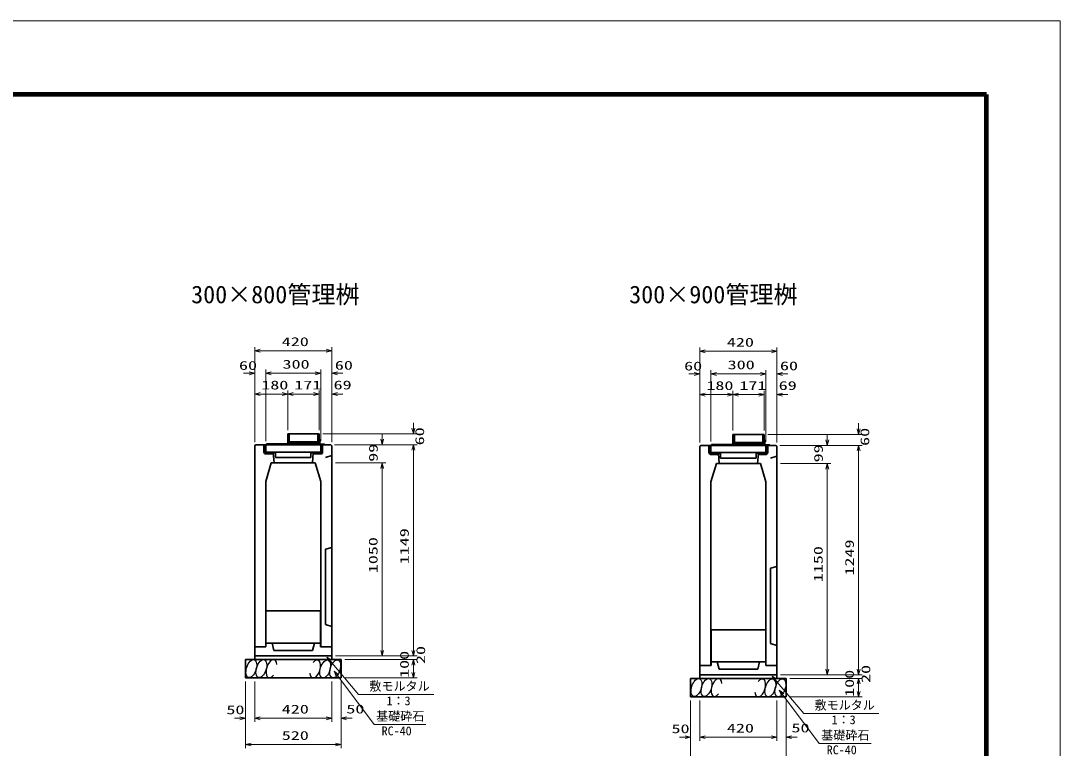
# Model space of a CAD drawing. Units: millimetres on the paper. Extents: x 0 to 842, y 1 to 595.
# Drawn here: x 558.6 to 841.5, y 396.5 to 594.5 of the extents above; entities that cross this region are included whole.
import ezdxf
from ezdxf.enums import TextEntityAlignment as Align

# ---------------------------------------------------------------- set-up
doc = ezdxf.new("R2010")
doc.units = ezdxf.units.MM
for name, color, linetype, lineweight in [('D-STR-DIM（寸法）', 7, 'Continuous', 13), ('D-STR-HTXT(均しCON-旗)', 7, 'Continuous', 13), ('D-STR-HTXT(基礎砕石-旗)', 7, 'Continuous', 13), ('D-STR-STRF(グリ)', 7, 'Continuous', 25), ('D-STR（構造物）', 1, 'Continuous', 35), ('D-TTL-LINE（区切線）', 1, 'Continuous', 35), ('D-TTL（外枠）', 2, 'Continuous', 140)]:
    doc.layers.add(name, color=color, linetype=linetype, lineweight=lineweight)
doc.layers.add('D-STR-TXT(文字)', color=7, linetype='Continuous')
doc.styles.add('ＭＳ ゴシック', font='')
doc.styles.get('ＭＳ ゴシック').set_extended_font_data('MS Gothic')

# ---------------------------------------------------------------- blocks, each defined once
blk = doc.blocks.new('_Open30@@SfigorgFlag@@4')
at = {"color": 7, "linetype": 'Continuous', "lineweight": 13}
for p, q in [((-1, 0.2679), (0, 0)), ((0, 0), (-1, -0.2679)), ((0, 0), (-1, 0))]:
    blk.add_line(p, q, dxfattribs=at)

msp = doc.modelspace()

# ---------------------------------------------------------------- linework, layer by layer
at = {"layer": 'D-STR-DIM（寸法）'}
for p, q in [((622.253, 498.015), (622.253, 505.706)), ((623.753, 504.706), (641.753, 504.706)), ((643.253, 498.015), (643.253, 505.706)), ((743.404, 497.859), (743.404, 505.55)), ((744.904, 504.55), (762.904, 504.55)), ((764.404, 497.859), (764.404, 505.55)), ((620.753, 498.559), (619.253, 498.559)), ((622.253, 487.551), (622.253, 499.559)), ((625.253, 487.796), (625.253, 499.559)), ((625.253, 480.131), (625.253, 499.559)), ((626.753, 498.559), (628.253, 498.559)), ((626.753, 498.559), (638.752, 498.559)), ((638.753, 498.559), (637.253, 498.559)), ((640.252, 480.106), (640.252, 499.559)), ((640.253, 487.796), (640.253, 499.559)), ((643.253, 487.551), (643.253, 499.559)), ((644.753, 498.559), (646.253, 498.559)), ((741.904, 498.403), (740.404, 498.403)), ((743.404, 487.396), (743.404, 499.403)), ((746.404, 487.641), (746.404, 499.403)), ((746.404, 479.975), (746.404, 499.403)), ((747.904, 498.403), (749.404, 498.403)), ((747.904, 498.403), (759.904, 498.403)), ((759.904, 498.403), (758.404, 498.403)), ((761.404, 479.95), (761.404, 499.403)), ((761.404, 487.641), (761.404, 499.403)), ((764.404, 487.396), (764.404, 499.403)), ((765.904, 498.403), (767.404, 498.403)), ((622.253, 479.86), (622.253, 493.906)), ((623.753, 492.906), (629.752, 492.906)), ((631.252, 483.106), (631.252, 493.906)), ((631.252, 483.106), (631.252, 493.906)), ((632.752, 492.906), (638.302, 492.906)), ((638.302, 492.906), (636.802, 492.906)), ((639.802, 483.106), (639.802, 493.906)), ((639.802, 483.106), (639.802, 493.906)), ((643.253, 479.861), (643.253, 493.906)), ((644.753, 492.906), (646.253, 492.906)), ((743.404, 479.705), (743.404, 493.75)), ((744.904, 492.75), (750.904, 492.75)), ((752.404, 482.95), (752.404, 493.75)), ((752.404, 482.95), (752.404, 493.75)), ((753.904, 492.75), (759.454, 492.75)), ((759.454, 492.75), (757.954, 492.75)), ((760.954, 482.95), (760.954, 493.75)), ((760.954, 482.95), (760.954, 493.75)), ((764.404, 479.705), (764.404, 493.75)), ((765.904, 492.75), (767.404, 492.75)), ((665.455, 483.606), (665.455, 485.106)), ((786.607, 483.45), (786.607, 484.95)), ((640.802, 482.106), (666.455, 482.106)), ((656.957, 480.606), (656.957, 482.106)), ((761.954, 481.95), (787.607, 481.95)), ((778.109, 480.45), (778.109, 481.95)), ((644.003, 479.106), (657.957, 479.106)), ((645.003, 479.106), (666.455, 479.106)), ((645.003, 479.106), (666.455, 479.106)), ((765.154, 478.95), (779.109, 478.95)), ((766.154, 478.95), (787.607, 478.95)), ((766.154, 478.95), (787.607, 478.95)), ((665.455, 423.156), (665.455, 477.606)), ((665.455, 477.606), (665.455, 476.106)), ((786.607, 418), (786.607, 477.45)), ((786.607, 477.45), (786.607, 475.95)), ((644.253, 474.156), (657.957, 474.156)), ((644.253, 474.156), (657.957, 474.156)), ((656.957, 423.156), (656.957, 472.656)), ((656.957, 472.656), (656.957, 471.156)), ((765.404, 474), (779.109, 474)), ((765.404, 474), (779.109, 474)), ((778.109, 418), (778.109, 472.5)), ((778.109, 472.5), (778.109, 471)), ((665.455, 423.156), (665.455, 424.656)), ((644.253, 421.656), (666.455, 421.656)), ((644.253, 421.656), (657.957, 421.656)), ((644.253, 421.656), (666.455, 421.656)), ((646.753, 420.656), (666.455, 420.656)), ((646.753, 420.656), (666.455, 420.656)), ((665.455, 417.156), (665.455, 419.156)), ((665.455, 419.156), (665.455, 417.656)), ((786.607, 418), (786.607, 419.5)), ((765.404, 416.5), (787.607, 416.5)), ((765.404, 416.5), (779.109, 416.5)), ((765.404, 416.5), (787.607, 416.5)), ((619.753, 414.656), (619.753, 403.689)), ((619.753, 413.656), (619.753, 396.531)), ((622.253, 414.656), (622.253, 403.689)), ((622.253, 414.656), (622.253, 403.689)), ((643.253, 414.656), (643.253, 403.689)), ((643.253, 413.656), (643.253, 403.689)), ((645.753, 414.656), (645.753, 403.689)), ((645.753, 413.656), (645.753, 396.531)), ((646.753, 415.656), (666.455, 415.656)), ((767.904, 415.5), (787.607, 415.5)), ((767.904, 415.5), (787.607, 415.5)), ((786.607, 412), (786.607, 414)), ((786.607, 414), (786.607, 412.5)), ((767.904, 410.5), (787.607, 410.5)), ((740.904, 409.5), (740.904, 398.533)), ((740.904, 408.5), (740.904, 391.376)), ((743.404, 409.5), (743.404, 398.533)), ((743.404, 409.5), (743.404, 398.533)), ((764.404, 409.5), (764.404, 398.533)), ((764.404, 408.5), (764.404, 398.533)), ((766.904, 409.5), (766.904, 398.533)), ((766.904, 408.5), (766.904, 391.376)), ((618.253, 404.689), (616.753, 404.689)), ((623.753, 404.689), (641.753, 404.689)), ((623.753, 404.689), (625.253, 404.689)), ((641.753, 404.689), (640.253, 404.689)), ((647.253, 404.689), (648.753, 404.689)), ((739.404, 399.533), (737.904, 399.533)), ((744.904, 399.533), (762.904, 399.533)), ((744.904, 399.533), (746.404, 399.533)), ((762.904, 399.533), (761.404, 399.533)), ((768.404, 399.533), (769.904, 399.533)), ((621.253, 397.531), (644.253, 397.531))]:
    msp.add_line(p, q, dxfattribs=at)
at = {"layer": 'D-STR-HTXT(均しCON-旗)'}
for p, q in [((650.537, 411.141), (642.889, 420.181)), ((771.689, 405.986), (764.04, 415.025)), ((670.98, 411.141), (650.537, 411.141)), ((792.131, 405.986), (771.689, 405.986))]:
    msp.add_line(p, q, dxfattribs=at)
at = {"layer": 'D-STR-HTXT(基礎砕石-旗)'}
for p, q in [((654.77, 402.959), (644.767, 416.285)), ((775.922, 397.803), (765.918, 411.129)), ((668.874, 402.959), (654.77, 402.959)), ((790.026, 397.803), (775.922, 397.803))]:
    msp.add_line(p, q, dxfattribs=at)
at = {"layer": 'D-STR-STRF(グリ)'}
for centre, major_axis in [((621.347, 418.179), (0.79, 2.421)), ((624.068, 418.179), (0.79, 2.421)), ((641.457, 418.098), (-0.771, -2.427)), ((644.178, 418.12), (-0.771, -2.427)), ((742.499, 413.024), (0.79, 2.421)), ((745.22, 413.024), (0.79, 2.421)), ((762.608, 412.943), (-0.771, -2.427)), ((765.33, 412.964), (-0.771, -2.427))]:
    msp.add_ellipse(centre, major_axis=major_axis, ratio=0.5139, dxfattribs=at)
for centre, major_axis in [((626.809, 418.179), (0.79, 2.421)), ((638.716, 418.077), (-0.771, -2.427)), ((747.961, 413.024), (0.79, 2.421)), ((759.868, 412.921), (-0.771, -2.427))]:
    msp.add_ellipse(centre, major_axis=major_axis, ratio=0.5139, start_param=5.3575563, end_param=10.3750652, dxfattribs=at)
at = {"layer": 'D-STR（構造物）'}
for p, q in [((639.802, 482.106), (631.252, 482.106)), ((631.252, 482.106), (631.252, 479.131)), ((631.552, 482.106), (631.552, 479.131)), ((639.402, 482.081), (631.652, 482.081)), ((631.652, 482.081), (631.652, 479.881)), ((639.402, 479.881), (639.402, 482.081)), ((639.502, 482.106), (639.502, 479.131)), ((639.802, 479.131), (639.802, 482.106)), ((760.954, 481.95), (752.404, 481.95)), ((752.404, 481.95), (752.404, 478.975)), ((752.704, 481.95), (752.704, 478.975)), ((760.554, 481.925), (752.804, 481.925)), ((752.804, 481.925), (752.804, 479.725)), ((760.554, 479.725), (760.554, 481.925)), ((760.654, 481.95), (760.654, 478.975)), ((760.954, 478.975), (760.954, 481.95)), ((622.503, 479.106), (622.253, 478.861)), ((622.253, 478.86), (622.253, 420.656)), ((622.503, 479.106), (643.003, 479.106)), ((624.752, 479.106), (624.752, 477.156)), ((625.052, 477.206), (625.052, 479.106)), ((625.252, 479.131), (641.302, 479.131)), ((625.252, 477.131), (625.252, 479.131)), ((631.252, 479.356), (625.477, 479.356)), ((625.477, 479.356), (625.477, 479.131)), ((631.552, 479.431), (639.502, 479.431)), ((631.652, 479.881), (639.402, 479.881)), ((631.802, 479.431), (631.802, 479.881)), ((639.252, 479.431), (639.252, 479.881)), ((639.852, 480.631), (639.802, 480.631)), ((639.952, 479.481), (639.952, 480.531)), ((641.202, 479.281), (640.152, 479.281)), ((640.252, 479.131), (640.252, 477.131)), ((640.453, 477.206), (640.453, 479.106)), ((640.753, 479.106), (640.753, 477.156)), ((641.302, 479.131), (641.302, 479.181)), ((643.003, 479.106), (643.253, 478.861)), ((643.253, 478.861), (643.253, 420.656)), ((743.654, 478.95), (743.404, 478.705)), ((743.404, 478.705), (743.404, 415.5)), ((743.654, 478.95), (764.154, 478.95)), ((745.904, 478.95), (745.904, 477)), ((746.204, 477.05), (746.204, 478.95)), ((746.404, 478.975), (762.454, 478.975)), ((746.404, 476.975), (746.404, 478.975)), ((752.404, 479.2), (746.629, 479.2)), ((746.629, 479.2), (746.629, 478.975)), ((752.704, 479.275), (760.654, 479.275)), ((752.804, 479.725), (760.554, 479.725)), ((752.954, 479.275), (752.954, 479.725)), ((760.404, 479.275), (760.404, 479.725)), ((761.004, 480.475), (760.954, 480.475)), ((761.104, 479.325), (761.104, 480.375)), ((762.354, 479.125), (761.304, 479.125)), ((761.404, 478.975), (761.404, 476.975)), ((761.604, 477.05), (761.604, 478.95)), ((761.904, 478.95), (761.904, 477)), ((762.454, 478.975), (762.454, 479.025)), ((764.154, 478.95), (764.404, 478.705)), ((764.404, 478.705), (764.404, 415.5)), ((640.252, 477.131), (625.252, 477.131)), ((625.302, 476.606), (627.253, 476.606)), ((627.677, 476.906), (625.352, 476.906)), ((627.253, 476.606), (627.253, 476.906)), ((627.303, 476.906), (627.553, 474.156)), ((627.677, 476.906), (627.677, 477.131)), ((627.927, 475.631), (627.927, 477.131)), ((637.577, 475.631), (627.927, 475.631)), ((637.577, 477.131), (637.577, 475.631)), ((637.827, 476.906), (637.827, 477.131)), ((640.156, 476.906), (637.827, 476.906)), ((638.203, 476.906), (637.953, 474.156)), ((638.253, 476.906), (638.253, 476.606)), ((638.253, 476.606), (640.203, 476.606)), ((640.027, 477.131), (640.027, 476.906)), ((641.503, 475.656), (643.253, 476.156)), ((761.404, 476.975), (746.404, 476.975)), ((746.454, 476.45), (748.404, 476.45)), ((748.829, 476.75), (746.504, 476.75)), ((748.404, 476.45), (748.404, 476.75)), ((748.454, 476.75), (748.704, 474)), ((748.829, 476.75), (748.829, 476.975)), ((749.079, 475.475), (749.079, 476.975)), ((758.729, 475.475), (749.079, 475.475)), ((758.729, 476.975), (758.729, 475.475)), ((758.979, 476.75), (758.979, 476.975)), ((761.307, 476.75), (758.979, 476.75)), ((759.354, 476.75), (759.104, 474)), ((759.404, 476.75), (759.404, 476.45)), ((759.404, 476.45), (761.354, 476.45)), ((761.179, 476.975), (761.179, 476.75)), ((762.654, 475.5), (764.404, 476)), ((625.253, 469.156), (626.753, 474.156)), ((638.753, 474.156), (626.753, 474.156)), ((640.253, 469.156), (638.753, 474.156)), ((746.404, 469), (747.904, 474)), ((759.904, 474), (747.904, 474)), ((761.404, 469), (759.904, 474)), ((625.253, 469.156), (625.253, 424.156)), ((640.253, 469.156), (640.253, 424.156)), ((746.404, 469), (746.404, 419)), ((761.404, 469), (761.404, 419)), ((641.503, 450.656), (643.253, 451.156)), ((641.503, 450.656), (641.503, 430.156)), ((762.654, 445.5), (764.404, 446)), ((762.654, 445.5), (762.654, 425)), ((625.303, 433.906), (625.303, 424.156)), ((625.303, 433.906), (640.203, 433.906)), ((640.203, 433.906), (640.203, 424.156)), ((641.503, 430.156), (643.253, 429.656)), ((746.454, 428.75), (746.454, 419)), ((746.454, 428.75), (761.354, 428.75)), ((761.354, 428.75), (761.354, 419)), ((625.303, 425.156), (640.203, 425.156)), ((627.503, 423.156), (627.003, 425.156)), ((638.003, 423.156), (638.503, 425.156)), ((762.654, 425), (764.404, 424.5)), ((622.253, 424.156), (625.303, 424.156)), ((622.253, 424.156), (625.253, 424.156)), ((622.253, 421.656), (643.253, 421.656)), ((627.503, 423.156), (638.003, 423.156)), ((640.203, 424.156), (643.253, 424.156)), ((643.253, 424.156), (640.253, 424.156)), ((619.753, 420.656), (645.753, 420.656)), ((619.753, 420.656), (619.753, 415.656)), ((645.753, 420.656), (645.753, 415.656)), ((743.404, 419), (746.454, 419)), ((743.404, 419), (746.404, 419)), ((746.454, 420), (761.354, 420)), ((748.654, 418), (748.154, 420)), ((759.154, 418), (759.654, 420)), ((761.354, 419), (764.404, 419)), ((764.404, 419), (761.404, 419)), ((743.404, 416.5), (764.404, 416.5)), ((748.654, 418), (759.154, 418)), ((619.753, 415.656), (645.753, 415.656)), ((740.904, 415.5), (766.904, 415.5)), ((740.904, 415.5), (740.904, 410.5)), ((766.904, 415.5), (766.904, 410.5)), ((740.904, 410.5), (766.904, 410.5))]:
    msp.add_line(p, q, dxfattribs=at)
for centre, radius, start, end in [((639.852, 480.531), 0.1, 0, 90), ((640.152, 479.481), 0.2, 180, 270), ((641.202, 479.181), 0.1, 0, 90), ((761.004, 480.375), 0.1, 0, 90), ((761.304, 479.325), 0.2, 180, 270), ((762.354, 479.025), 0.1, 0, 90), ((625.302, 477.156), 0.55, 180, 270), ((625.352, 477.206), 0.3, 180, 270), ((640.153, 477.206), 0.3, 270.63559, 359.99998), ((640.203, 477.156), 0.55, 269.99995, 359.99995), ((746.454, 477), 0.55, 180, 270), ((746.504, 477.05), 0.3, 180, 270), ((761.304, 477.05), 0.3, 270.63559, 359.99998), ((761.354, 477), 0.55, 269.99995, 359.99995)]:
    msp.add_arc(centre, radius, start, end, dxfattribs=at)
at = {"layer": 'D-TTL-LINE（区切線）', "color": 7, "lineweight": 18}
for p, q in [((841.5, 594.51), (0.5, 594.51)), ((841.5, 0.51), (841.5, 594.51))]:
    msp.add_line(p, q, dxfattribs=at)
at = {"layer": 'D-TTL（外枠）'}
for p, q in [((821.4, 574.41), (20.6, 574.41)), ((821.4, 20.61), (821.4, 574.41))]:
    msp.add_line(p, q, dxfattribs=at)

# ---------------------------------------------------------------- block references
at = {"layer": 'D-STR-DIM（寸法）', "xscale": 1.5, "yscale": 1.5}
for p, rotation in [((622.253, 504.706), 180), ((743.404, 504.55), 180), ((625.253, 498.559), 180), ((625.253, 498.559), 180), ((643.253, 498.559), 180), ((746.404, 498.403), 180), ((746.404, 498.403), 180), ((764.404, 498.403), 180), ((622.253, 492.906), 180), ((631.252, 492.906), 180), ((643.253, 492.906), 180), ((743.404, 492.75), 180), ((752.404, 492.75), 180), ((764.404, 492.75), 180), ((665.455, 482.106), 270), ((786.607, 481.95), 270), ((656.957, 479.106), 270), ((665.455, 479.106), 90), ((665.455, 479.106), 90), ((778.109, 478.95), 270), ((786.607, 478.95), 90), ((786.607, 478.95), 90), ((656.957, 474.156), 90), ((656.957, 474.156), 90), ((778.109, 474), 90), ((778.109, 474), 90), ((656.957, 421.656), 270), ((665.455, 421.656), 270), ((665.455, 421.656), 270), ((665.455, 420.656), 90), ((665.455, 420.656), 90), ((665.455, 415.656), 270), ((778.109, 416.5), 270), ((786.607, 416.5), 270), ((786.607, 416.5), 270), ((786.607, 415.5), 90), ((786.607, 415.5), 90), ((786.607, 410.5), 270), ((622.253, 404.689), 180), ((622.253, 404.689), 180), ((645.753, 404.689), 180), ((743.404, 399.533), 180), ((743.404, 399.533), 180), ((766.904, 399.533), 180), ((619.753, 397.531), 180)]:
    msp.add_blockref('_Open30@@SfigorgFlag@@4', p, dxfattribs=dict(at, rotation=rotation))
for p in [(643.253, 504.706), (764.404, 504.55), (622.253, 498.559), (640.252, 498.559), (640.253, 498.559), (743.404, 498.403), (761.404, 498.403), (761.404, 498.403), (631.252, 492.906), (639.802, 492.906), (639.802, 492.906), (752.404, 492.75), (760.954, 492.75), (760.954, 492.75), (619.753, 404.689), (643.253, 404.689), (643.253, 404.689), (740.904, 399.533), (764.404, 399.533), (764.404, 399.533), (645.753, 397.531)]:
    msp.add_blockref('_Open30@@SfigorgFlag@@4', p, dxfattribs=at)
at = {"layer": 'D-STR-HTXT(均しCON-旗)', "xscale": 1.5, "yscale": 1.5, "rotation": 130.23516}
for p in [(641.92, 421.326), (763.072, 416.17)]:
    msp.add_blockref('_Open30@@SfigorgFlag@@4', p, dxfattribs=at)
at = {"layer": 'D-STR-HTXT(基礎砕石-旗)', "xscale": 1.5, "yscale": 1.5, "rotation": 126.89552}
for p in [(643.866, 417.484), (765.018, 412.329)]:
    msp.add_blockref('_Open30@@SfigorgFlag@@4', p, dxfattribs=at)

# ---------------------------------------------------------------- texts
at = {"layer": 'D-STR-DIM（寸法）', "style": 'ＭＳ ゴシック', "width": 1.5}
for s, p in [('420', (629.628, 505.243)), ('420', (750.779, 505.088)), ('60', (617.988, 498.773)), ('300', (629.836, 499.096)), ('60', (644.072, 498.82)), ('60', (739.14, 498.617)), ('300', (750.987, 498.941)), ('60', (765.224, 498.664)), ('180', (624.044, 493.443)), ('171', (633.027, 493.443)), ('69', (643.726, 493.463)), ('180', (745.196, 493.288)), ('171', (754.179, 493.288)), ('69', (764.878, 493.307)), ('50', (614.555, 405.056)), ('420', (629.628, 405.226)), ('50', (647.204, 405.263)), ('50', (735.706, 399.9)), ('420', (750.779, 400.07)), ('50', (768.356, 400.108)), ('520', (629.628, 398.069))]:
    msp.add_text(s, height=2.405, dxfattribs=at).set_placement(p, align=Align.BOTTOM_LEFT)
for s, p in [('60', (669.085, 478.963)), ('60', (790.237, 478.808)), ('99', (656.466, 474.477)), ('99', (777.618, 474.322)), ('1149', (664.918, 446.584)), ('1050', (656.42, 444.156)), ('1249', (786.069, 443.512)), ('1150', (777.571, 441.708)), ('100', (664.918, 415.656)), ('20', (669.37, 419.437)), ('20', (790.521, 414.282)), ('100', (786.069, 410.5))]:
    msp.add_text(s, height=2.405, rotation=90, dxfattribs=at).set_placement(p, align=Align.BOTTOM_LEFT)
at = {"layer": 'D-STR-HTXT(均しCON-旗)', "style": 'ＭＳ ゴシック'}
for s, p in [('敷モルタル', (653.479, 411.463)), ('1：3', (658.125, 407.49)), ('敷モルタル', (774.631, 406.308)), ('1：3', (779.277, 402.335))]:
    msp.add_text(s, height=2.405, dxfattribs=at).set_placement(p, align=Align.BOTTOM_LEFT)
at = {"layer": 'D-STR-HTXT(基礎砕石-旗)', "style": 'ＭＳ ゴシック'}
for s, p in [('基礎砕石', (655.306, 403.293)), ('RC-40', (656.794, 399.308)), ('基礎砕石', (776.458, 398.138)), ('RC-40', (777.946, 394.152))]:
    msp.add_text(s, height=2.405, dxfattribs=at).set_placement(p, align=Align.BOTTOM_LEFT)
at = {"layer": 'D-STR-TXT(文字)', "style": 'ＭＳ ゴシック'}
for s, p in [('300×800管理桝', (604.96, 516.179)), ('300×900管理桝', (724.181, 516.179))]:
    msp.add_text(s, height=4.809, dxfattribs=at).set_placement(p, align=Align.BOTTOM_LEFT)

doc.saveas('drawing.dxf')
